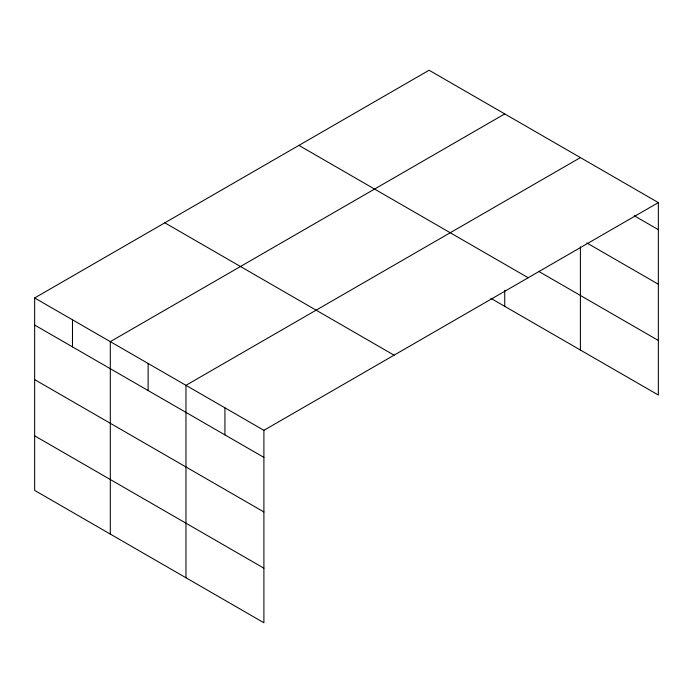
<?xml version="1.0" encoding="UTF-8"?>
<svg xmlns="http://www.w3.org/2000/svg" width="693" height="693" viewBox="0 0 693 693"><rect width="100%" height="100%" fill="white"/><g stroke="black" fill="none" stroke-linecap="round" stroke-linejoin="round"><path stroke-width="1.04" d="M34.65 297.964L263.903 430.327L263.903 622.764L34.65 490.401L34.65 297.964L429.097 70.236L658.35 202.599L658.35 395.036L490.913 298.362M504.747 113.912L110.308 341.649L110.308 534.078M580.405 157.597L185.958 385.325L185.958 577.763M263.903 430.327L658.35 202.599M634.225 215.74L658.35 229.669M586.902 242.983L658.35 284.243M538.885 271.491L658.35 340.462M298.926 145.391L528.187 277.746M164.813 222.817L394.074 355.18M34.65 325.034L263.903 457.397M34.65 379.608L263.903 511.971M34.65 435.836L263.903 568.191M580.405 246.803L580.405 350.034M504.747 290.298L504.747 306.349M224.93 407.822L224.93 434.901M148.129 363.487L148.129 390.557M72.479 319.802L72.479 346.881"/></g></svg>
